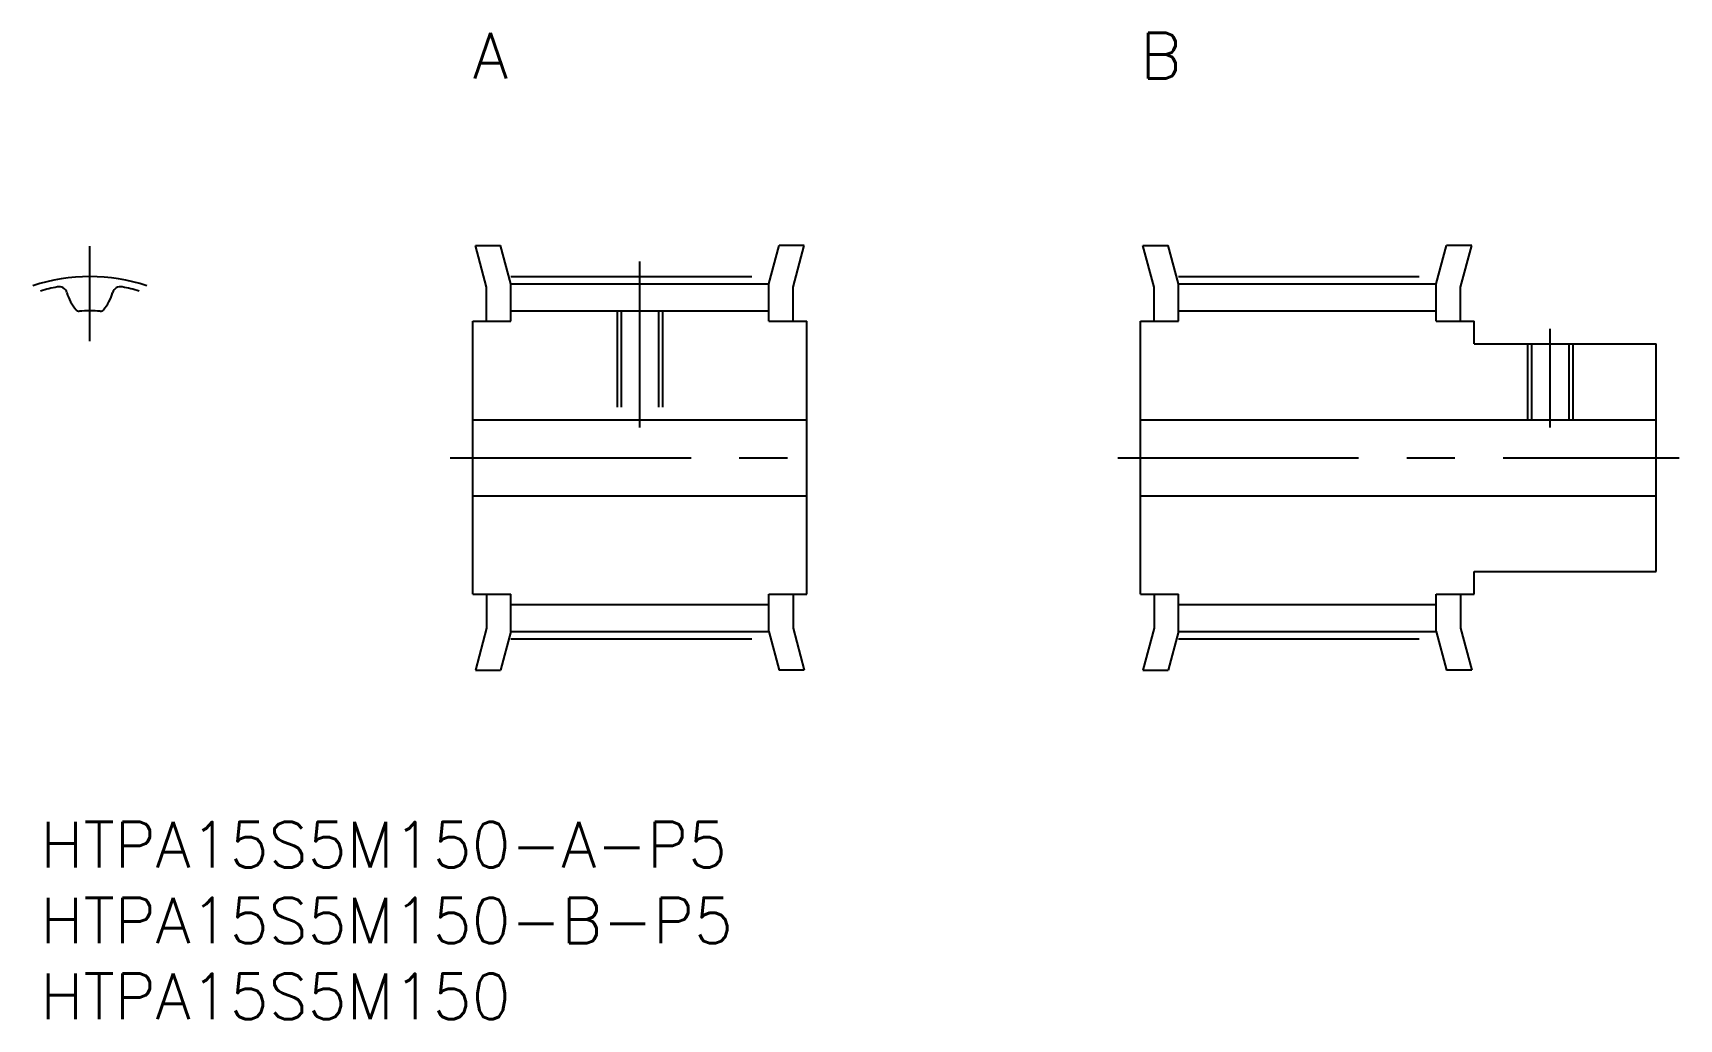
# Model space of a CAD drawing. Extents: x 0 to 108, y -13 to 52.
import ezdxf

# ---------------------------------------------------------------- set-up
doc = ezdxf.new("R2010")
doc.units = 0
doc.header["$LTSCALE"] = 0.5
doc.linetypes.add('CENTER', pattern=[50.8, 31.75, -6.35, 6.35, -6.35])
doc.linetypes.add('DASHED', pattern=[19.05, 12.7, -6.35])
for name, color, linetype in [('MSM_CENTER', 1, 'CENTER'), ('MSM_CONTINUOUS', 7, 'CONTINUOUS'), ('MSM_DASHED', 4, 'DASHED'), ('MSM_PART_NUMBER', 7, 'CONTINUOUS')]:
    doc.layers.add(name, color=color, linetype=linetype)
doc.styles.get("Standard").update_dxf_attribs({"font": 'txt.shx', "height": 3, "bigfont": 'bigfont.shx'})

# ---------------------------------------------------------------- blocks, each defined once
blk = doc.blocks.new('*U4')
at = {"layer": 'MSM_PART_NUMBER'}
blk.add_text('HTPA15S5M150-A-P5', height=3, dxfattribs=at).set_placement((0, -3))
blk = doc.blocks.new('*U5')
at = {"layer": 'MSM_PART_NUMBER'}
blk.add_text('HTPA15S5M150-B-P5', height=3, dxfattribs=at).set_placement((0, -8))
blk = doc.blocks.new('*U6')
at = {"layer": 'MSM_PART_NUMBER'}
blk.add_text('HTPA15S5M150', height=3, dxfattribs=at).set_placement((0, -13))
blk = doc.blocks.new('*U7')
at = {"layer": 'MSM_PART_NUMBER'}
blk.add_text('A', height=3, dxfattribs=at).set_placement((28.5, 49))
blk = doc.blocks.new('*U8')
at = {"layer": 'MSM_PART_NUMBER'}
blk.add_text('B', height=3, dxfattribs=at).set_placement((72.5, 49))

msp = doc.modelspace()

# ---------------------------------------------------------------- linework, layer by layer
at = {"layer": 'MSM_CENTER'}
for p, q in [((3.25, 31.69), (3.25, 37.94)), ((39.5, 26), (39.5, 36.94)), ((31, 35.94), (48, 35.94)), ((75, 35.94), (92, 35.94)), ((99.5, 26), (99.5, 32.5)), ((27, 24), (52, 24)), ((71, 24), (108, 24)), ((31, 12.07), (48, 12.07)), ((75, 12.07), (92, 12.07))]:
    msp.add_line(p, q, dxfattribs=at)
msp.add_arc((3.25, 24), 11.94, 71.6874, 108.3126, dxfattribs=at)
at = {"layer": 'MSM_CONTINUOUS'}
for p, q in [((29.4, 35.25), (28.66, 38)), ((28.66, 38), (30.32, 38)), ((31, 35.46), (30.32, 38)), ((48, 35.46), (48.68, 38)), ((50.34, 38), (48.68, 38)), ((49.6, 35.25), (50.34, 38)), ((73.4, 35.25), (72.66, 38)), ((72.66, 38), (74.32, 38)), ((75, 35.46), (74.32, 38)), ((92, 35.46), (92.68, 38)), ((94.34, 38), (92.68, 38)), ((93.6, 35.25), (94.34, 38)), ((29.4, 33), (29.4, 35.25)), ((31, 35.46), (48, 35.46)), ((31, 33), (31, 35.46)), ((48, 33), (48, 35.46)), ((49.6, 33), (49.6, 35.25)), ((73.4, 33), (73.4, 35.25)), ((75, 35.46), (92, 35.46)), ((75, 33), (75, 35.46)), ((92, 33), (92, 35.46)), ((93.6, 33), (93.6, 35.25)), ((31, 33.69), (48, 33.69)), ((75, 33.69), (92, 33.69)), ((28.5, 15), (28.5, 33)), ((28.5, 33), (31, 33)), ((48, 33), (50.5, 33)), ((50.5, 15), (50.5, 33)), ((72.5, 33), (75, 33)), ((72.5, 15), (72.5, 33)), ((92, 33), (94.5, 33)), ((94.5, 31.5), (94.5, 33)), ((94.5, 31.5), (106.5, 31.5)), ((106.5, 16.5), (106.5, 31.5)), ((28.5, 26.5), (50.5, 26.5)), ((72.5, 26.5), (106.5, 26.5)), ((28.5, 21.5), (50.5, 21.5)), ((72.5, 21.5), (106.5, 21.5)), ((94.5, 16.5), (106.5, 16.5)), ((94.5, 15), (94.5, 16.5)), ((97.5, 16.5), (97.5, 16.5)), ((100.5, 16.5), (100.5, 16.5)), ((28.5, 15), (31, 15)), ((29.4, 15), (29.4, 12.76)), ((31, 12.55), (31, 15)), ((31, 14.32), (48, 14.32)), ((48, 15), (50.5, 15)), ((48, 12.55), (48, 15)), ((49.6, 15), (49.6, 12.76)), ((72.5, 15), (75, 15)), ((73.4, 15), (73.4, 12.76)), ((75, 12.55), (75, 15)), ((75, 14.32), (92, 14.32)), ((92, 15), (94.5, 15)), ((92, 12.55), (92, 15)), ((93.6, 15), (93.6, 12.76)), ((29.4, 12.76), (28.66, 10)), ((31, 12.55), (30.32, 10)), ((31, 12.55), (48, 12.55)), ((48, 12.55), (48.68, 10)), ((49.6, 12.76), (50.34, 10)), ((73.4, 12.76), (72.66, 10)), ((75, 12.55), (74.32, 10)), ((75, 12.55), (92, 12.55)), ((92, 12.55), (92.68, 10)), ((93.6, 12.76), (94.34, 10)), ((28.66, 10), (30.32, 10)), ((50.34, 10), (48.68, 10)), ((72.66, 10), (74.32, 10)), ((94.34, 10), (92.68, 10))]:
    msp.add_line(p, q, dxfattribs=at)
for centre, radius, start, end in [((3.25, 24), 11.46, 100.7565, 106.4823), ((1.22, 34.72), 0.55, 17.0567, 100.7378), ((4.87, 35.84), 3.28, 197.0567, 219.5512), ((1.62, 35.84), 3.28, 320.4488, 342.9433), ((5.28, 34.72), 0.55, 79.2622, 162.9433), ((3.25, 24), 11.46, 73.5177, 79.2622), ((2.54, 33.91), 0.25, 219.5512, 274.0833), ((3.25, 24), 9.68, 85.9167, 94.0833), ((3.96, 33.91), 0.25, 265.9167, 320.4488)]:
    msp.add_arc(centre, radius, start, end, dxfattribs=at)
at = {"layer": 'MSM_DASHED'}
for p, q in [((38, 33.69), (38, 26.5)), ((38.27, 33.69), (38.27, 26.5)), ((40.73, 33.69), (40.73, 26.5)), ((41, 33.69), (41, 26.5)), ((98, 31.5), (98, 26.5)), ((98.27, 31.5), (98.27, 26.5)), ((100.73, 31.5), (100.73, 26.5)), ((101, 31.5), (101, 26.5))]:
    msp.add_line(p, q, dxfattribs=at)

# ---------------------------------------------------------------- block references
at = {"layer": 'MSM_CONTINUOUS'}
for name in ['*U7', '*U8', '*U4', '*U5', '*U6']:
    msp.add_blockref(name, (0, 0), dxfattribs=at)

doc.saveas('drawing.dxf')
